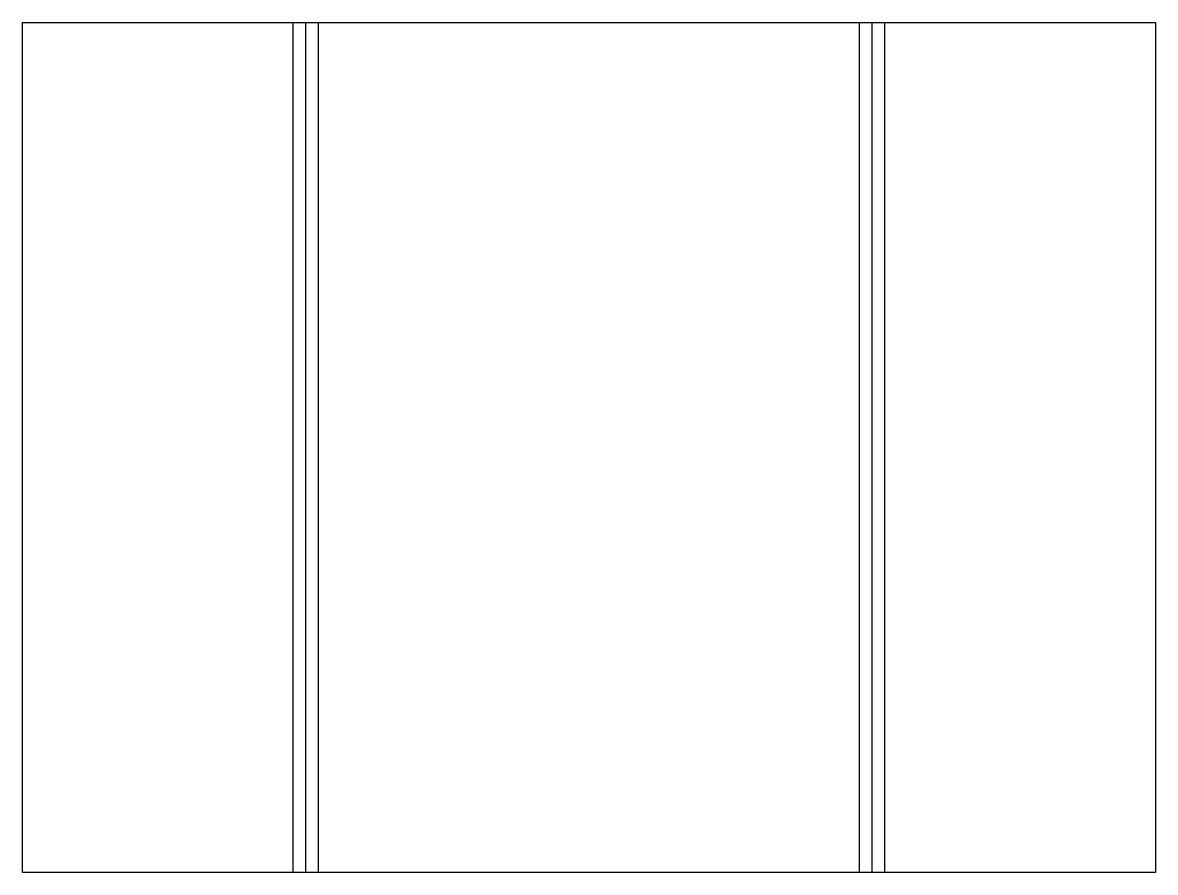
# Model space of a CAD drawing. Header units: metres. Extents: x 0 to 200, y 0 to 150.
import ezdxf

# ---------------------------------------------------------------- set-up
doc = ezdxf.new("R2010")
doc.units = ezdxf.units.M
for name, color, linetype in [('BEND_LINES', 1, 'Continuous'), ('BEND_TANGENTS', 8, 'CONTINUOUS'), ('DOWN_CENTERLINES', 5, 'Continuous'), ('OUTER_LOOP', 3, 'Continuous'), ('UP_CENTERLINES', 1, 'Continuous')]:
    doc.layers.add(name, color=color, linetype=linetype)

msp = doc.modelspace()

# ---------------------------------------------------------------- linework, layer by layer
at = {"layer": 'BEND_LINES'}
for p, q in [((50, 0), (50, 150)), ((150, 0), (150, 150))]:
    msp.add_line(p, q, dxfattribs=at)
at = {"layer": 'BEND_TANGENTS'}
for p, q in [((47.74, 0), (47.74, 150)), ((52.26, 0), (52.26, 150)), ((147.74, 0), (147.74, 150)), ((152.26, 0), (152.26, 150))]:
    msp.add_line(p, q, dxfattribs=at)
at = {"layer": 'DOWN_CENTERLINES'}
msp.add_line((150, 0), (150, 150), dxfattribs=at)
at = {"layer": 'OUTER_LOOP'}
msp.add_lwpolyline([(200, 0), (0, 0), (0, 150), (200, 150), (200, 0)], dxfattribs=at)
at = {"layer": 'UP_CENTERLINES'}
msp.add_line((50, 0), (50, 150), dxfattribs=at)

doc.saveas('drawing.dxf')
